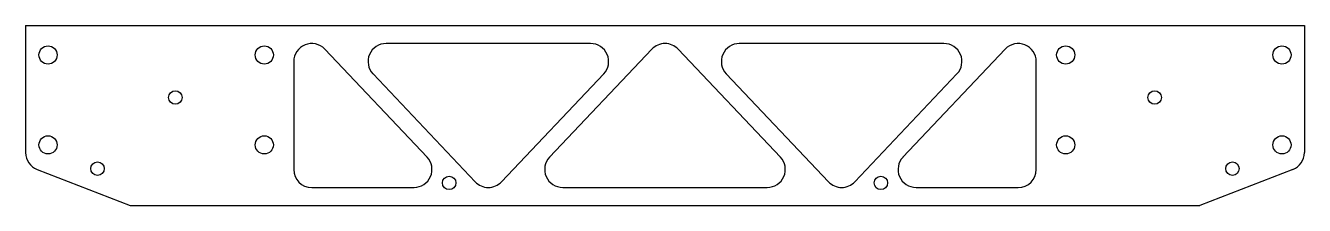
# Model space of a CAD drawing. Header units: inches. Extents: x 4.2 to 18.4, y 7.8 to 9.8.
import ezdxf

# ---------------------------------------------------------------- set-up
doc = ezdxf.new("R2010")
doc.units = ezdxf.units.IN
doc.header["$LTSCALE"] = 1.21
doc.header["$MEASUREMENT"] = 0
doc.layers.get('0').update_dxf_attribs({"linetype": 'CONTINUOUS'})
doc.layers.add('02___PRT_ALL_AXES', color=7, linetype='CONTINUOUS')

msp = doc.modelspace()

# ---------------------------------------------------------------- linework, layer by layer
at = {"color": 7, "linetype": 'Continuous'}
for p, q in [((4.221, 9.769), (4.221, 8.356)), ((4.221, 9.769), (18.44, 9.769)), ((18.44, 9.769), (18.44, 8.356)), ((10.504, 9.569), (8.229, 9.569)), ((14.432, 9.569), (12.157, 9.569)), ((8.685, 8.306), (7.547, 9.506)), ((11.185, 9.506), (10.048, 8.306)), ((12.613, 8.306), (11.476, 9.506)), ((15.114, 9.506), (13.976, 8.306)), ((7.202, 9.369), (7.202, 8.169)), ((15.459, 8.169), (15.459, 9.369)), ((8.084, 9.231), (9.221, 8.031)), ((9.511, 8.031), (10.649, 9.231)), ((12.012, 9.231), (13.15, 8.031)), ((13.44, 8.031), (14.577, 9.231)), ((4.349, 8.17), (5.385, 7.769)), ((18.312, 8.17), (17.276, 7.769)), ((7.402, 7.969), (8.54, 7.969)), ((10.193, 7.969), (12.468, 7.969)), ((14.122, 7.969), (15.259, 7.969)), ((5.385, 7.769), (17.276, 7.769))]:
    msp.add_line(p, q, dxfattribs=at)
for centre, start, end in [((7.402, 9.369), 43.4688, 180), ((8.229, 9.369), 90, 223.4688), ((10.504, 9.369), 316.5312, 90), ((11.331, 9.369), 43.4688, 136.5312), ((12.157, 9.369), 90, 223.4688), ((14.432, 9.369), 316.5312, 90), ((15.259, 9.369), 0, 136.5312), ((4.421, 8.356), 180, 248.8447), ((8.54, 8.169), 270, 43.4688), ((10.193, 8.169), 136.5312, 270), ((12.468, 8.169), 270, 43.4688), ((14.122, 8.169), 136.5312, 270), ((18.24, 8.356), 291.1553, 360), ((7.402, 8.169), 180, 270), ((15.259, 8.169), 270, 360), ((9.366, 8.169), 223.4688, 316.5312), ((13.295, 8.169), 223.4688, 316.5312)]:
    msp.add_arc(centre, 0.2, start, end, dxfattribs=at)
at = {"layer": '02___PRT_ALL_AXES', "color": 7, "linetype": 'Continuous'}
for centre, radius in [((4.471, 9.442), 0.101), ((6.875, 9.442), 0.101), ((15.786, 9.442), 0.101), ((18.19, 9.442), 0.101), ((5.886, 8.969), 0.0747), ((16.775, 8.969), 0.0747), ((4.471, 8.442), 0.101), ((6.875, 8.442), 0.101), ((15.786, 8.442), 0.101), ((18.19, 8.442), 0.101), ((5.021, 8.178), 0.0747), ((17.64, 8.178), 0.0747), ((8.931, 8.019), 0.0747), ((13.731, 8.019), 0.0747)]:
    msp.add_circle(centre, radius, dxfattribs=at)

doc.saveas('drawing.dxf')
